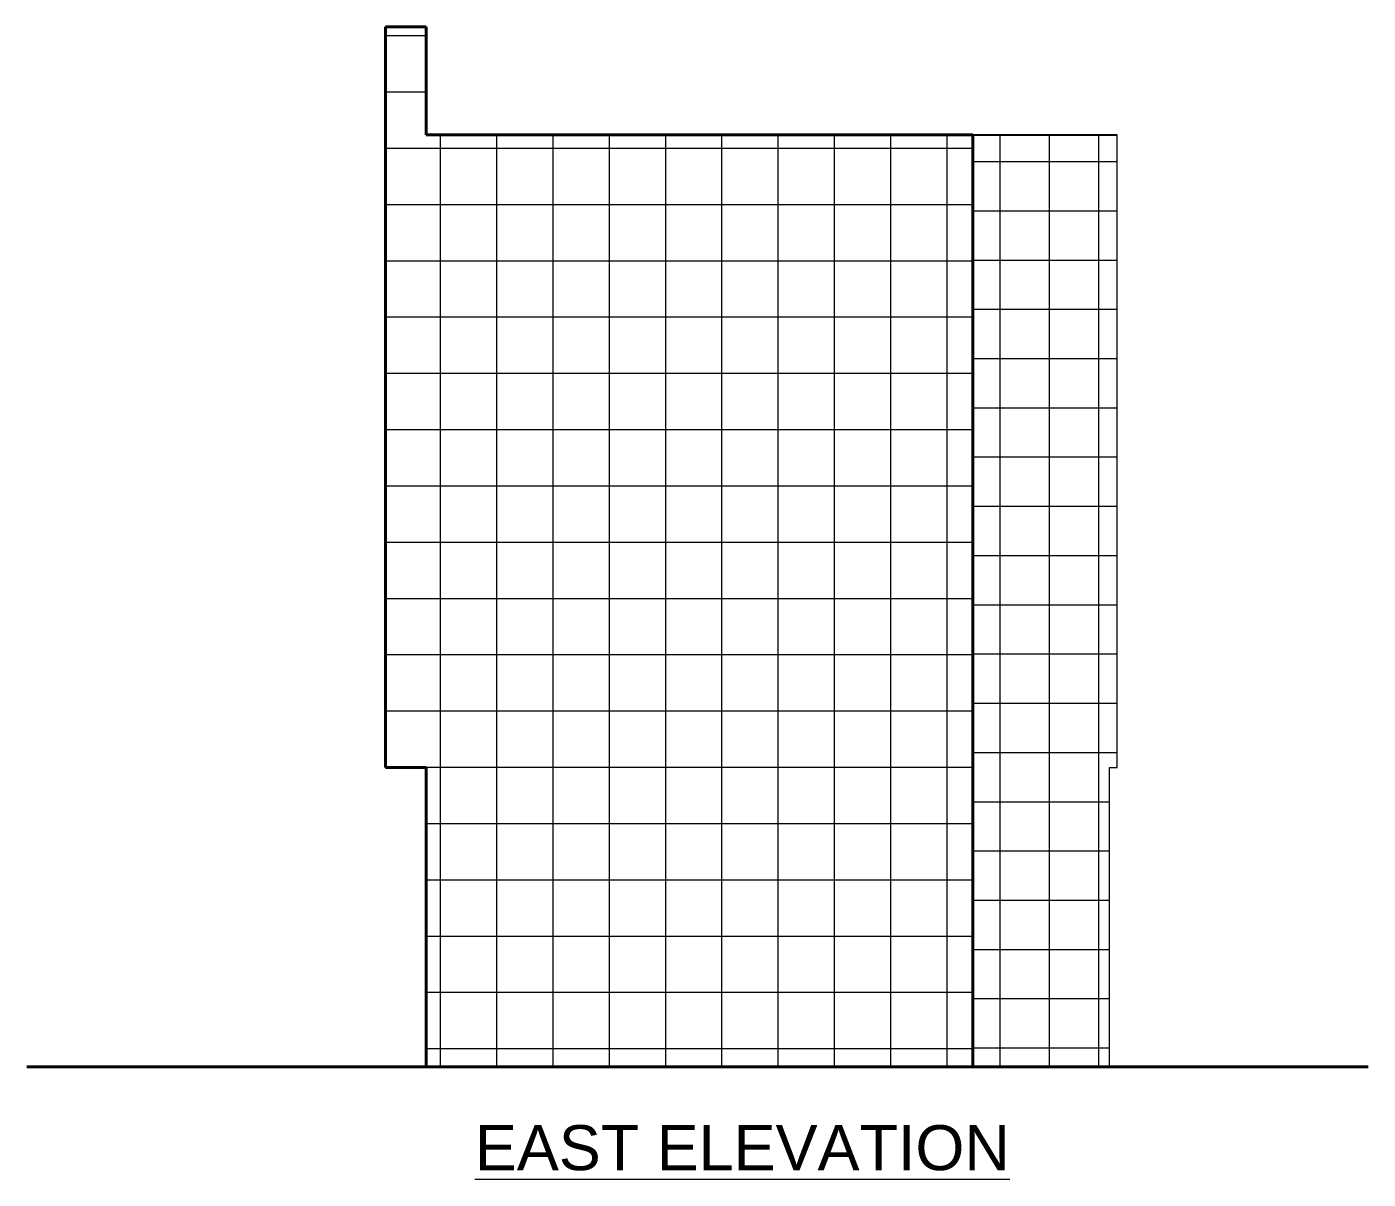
# Model space of a CAD drawing. Header units: inches. Extents: x 136316 to 155547, y -21384 to -17606.
# Drawn here: x 152955 to 153551, y -20511 to -20000 of the extents above; entities that cross this region are included whole.
import ezdxf

# ---------------------------------------------------------------- set-up
doc = ezdxf.new("R2010")
doc.units = ezdxf.units.IN
doc.header["$LTSCALE"] = 0.5
doc.header["$MEASUREMENT"] = 0
for name, color, linetype, lineweight in [('HACTH', 253, 'Continuous', 9), ('hatch', 9, 'Continuous', 5), ('PARAPET', 50, 'Continuous', 13), ('Text-100.w', 254, 'Continuous', 9), ('wall', 1, 'Continuous', 40), ('wall light', 6, 'Continuous', 25)]:
    doc.layers.add(name, color=color, linetype=linetype, lineweight=lineweight)
doc.styles.add('arial', font='arial.ttf')

msp = doc.modelspace()

# ---------------------------------------------------------------- hatches: boundary and pattern name
at = {"layer": 'HACTH'}
h = msp.add_hatch(dxfattribs=at)
h.set_pattern_fill('ANSI37', color=256, scale=200, angle=45)
h.set_pattern_definition([(90, (17613.975, 1071.578), (-25, 0), []), (180, (17613.975, 1071.578), (-4e-15, -25), [])])
h.paths.add_polyline_path([(153114.64, -20328.52), (153132.64, -20328.52), (153132.64, -20461.52), (153375.4, -20461.52), (153375.4, -20047.52), (153132.64, -20047.52), (153132.64, -19999.52), (153114.64, -19999.52)])
at = {"layer": 'hatch'}
h = msp.add_hatch(dxfattribs=at)
h.set_pattern_fill('ANSI37', color=256, scale=175, angle=45)
h.paths.add_polyline_path([(153375.4, -20461.52), (153436.04, -20461.52), (153436.04, -20328.52), (153439.42, -20328.52), (153439.42, -20047.52), (153375.4, -20047.52)])

# ---------------------------------------------------------------- linework, layer by layer
at = {"layer": 'PARAPET'}
for p, q in [((153439.42, -20328.52), (153439.42, -20047.52)), ((153436.04, -20461.52), (153436.04, -20328.52)), ((153436.04, -20328.52), (153439.42, -20328.52))]:
    msp.add_line(p, q, dxfattribs=at)
at = {"layer": 'wall'}
for p, q in [((153114.64, -20328.52), (153114.64, -19999.52)), ((153114.64, -19999.52), (153132.64, -19999.52)), ((153132.64, -19999.52), (153132.64, -20047.52)), ((153375.4, -20047.52), (153132.64, -20047.52)), ((153375.4, -20047.52), (153375.4, -20461.52)), ((153375.4, -20047.52), (153375.4, -20461.52)), ((153132.64, -20328.52), (153114.64, -20328.52)), ((153132.64, -20328.52), (153132.64, -20461.52)), ((153550.93, -20461.52), (152955.3, -20461.52))]:
    msp.add_line(p, q, dxfattribs=at)
at = {"layer": 'wall light'}
msp.add_line((153375.4, -20047.52), (153439.42, -20047.52), dxfattribs=at)

# ---------------------------------------------------------------- texts
at = {"layer": 'Text-100.w', "insert": (153273.03, -20487.43), "char_height": 20, "attachment_point": 2, "style": 'arial'}
msp.add_mtext_dynamic_manual_height_columns('{\\LEAST ELEVATION}', width=940.9712, gutter_width=100, heights=[0], dxfattribs=at)

doc.saveas('drawing.dxf')
